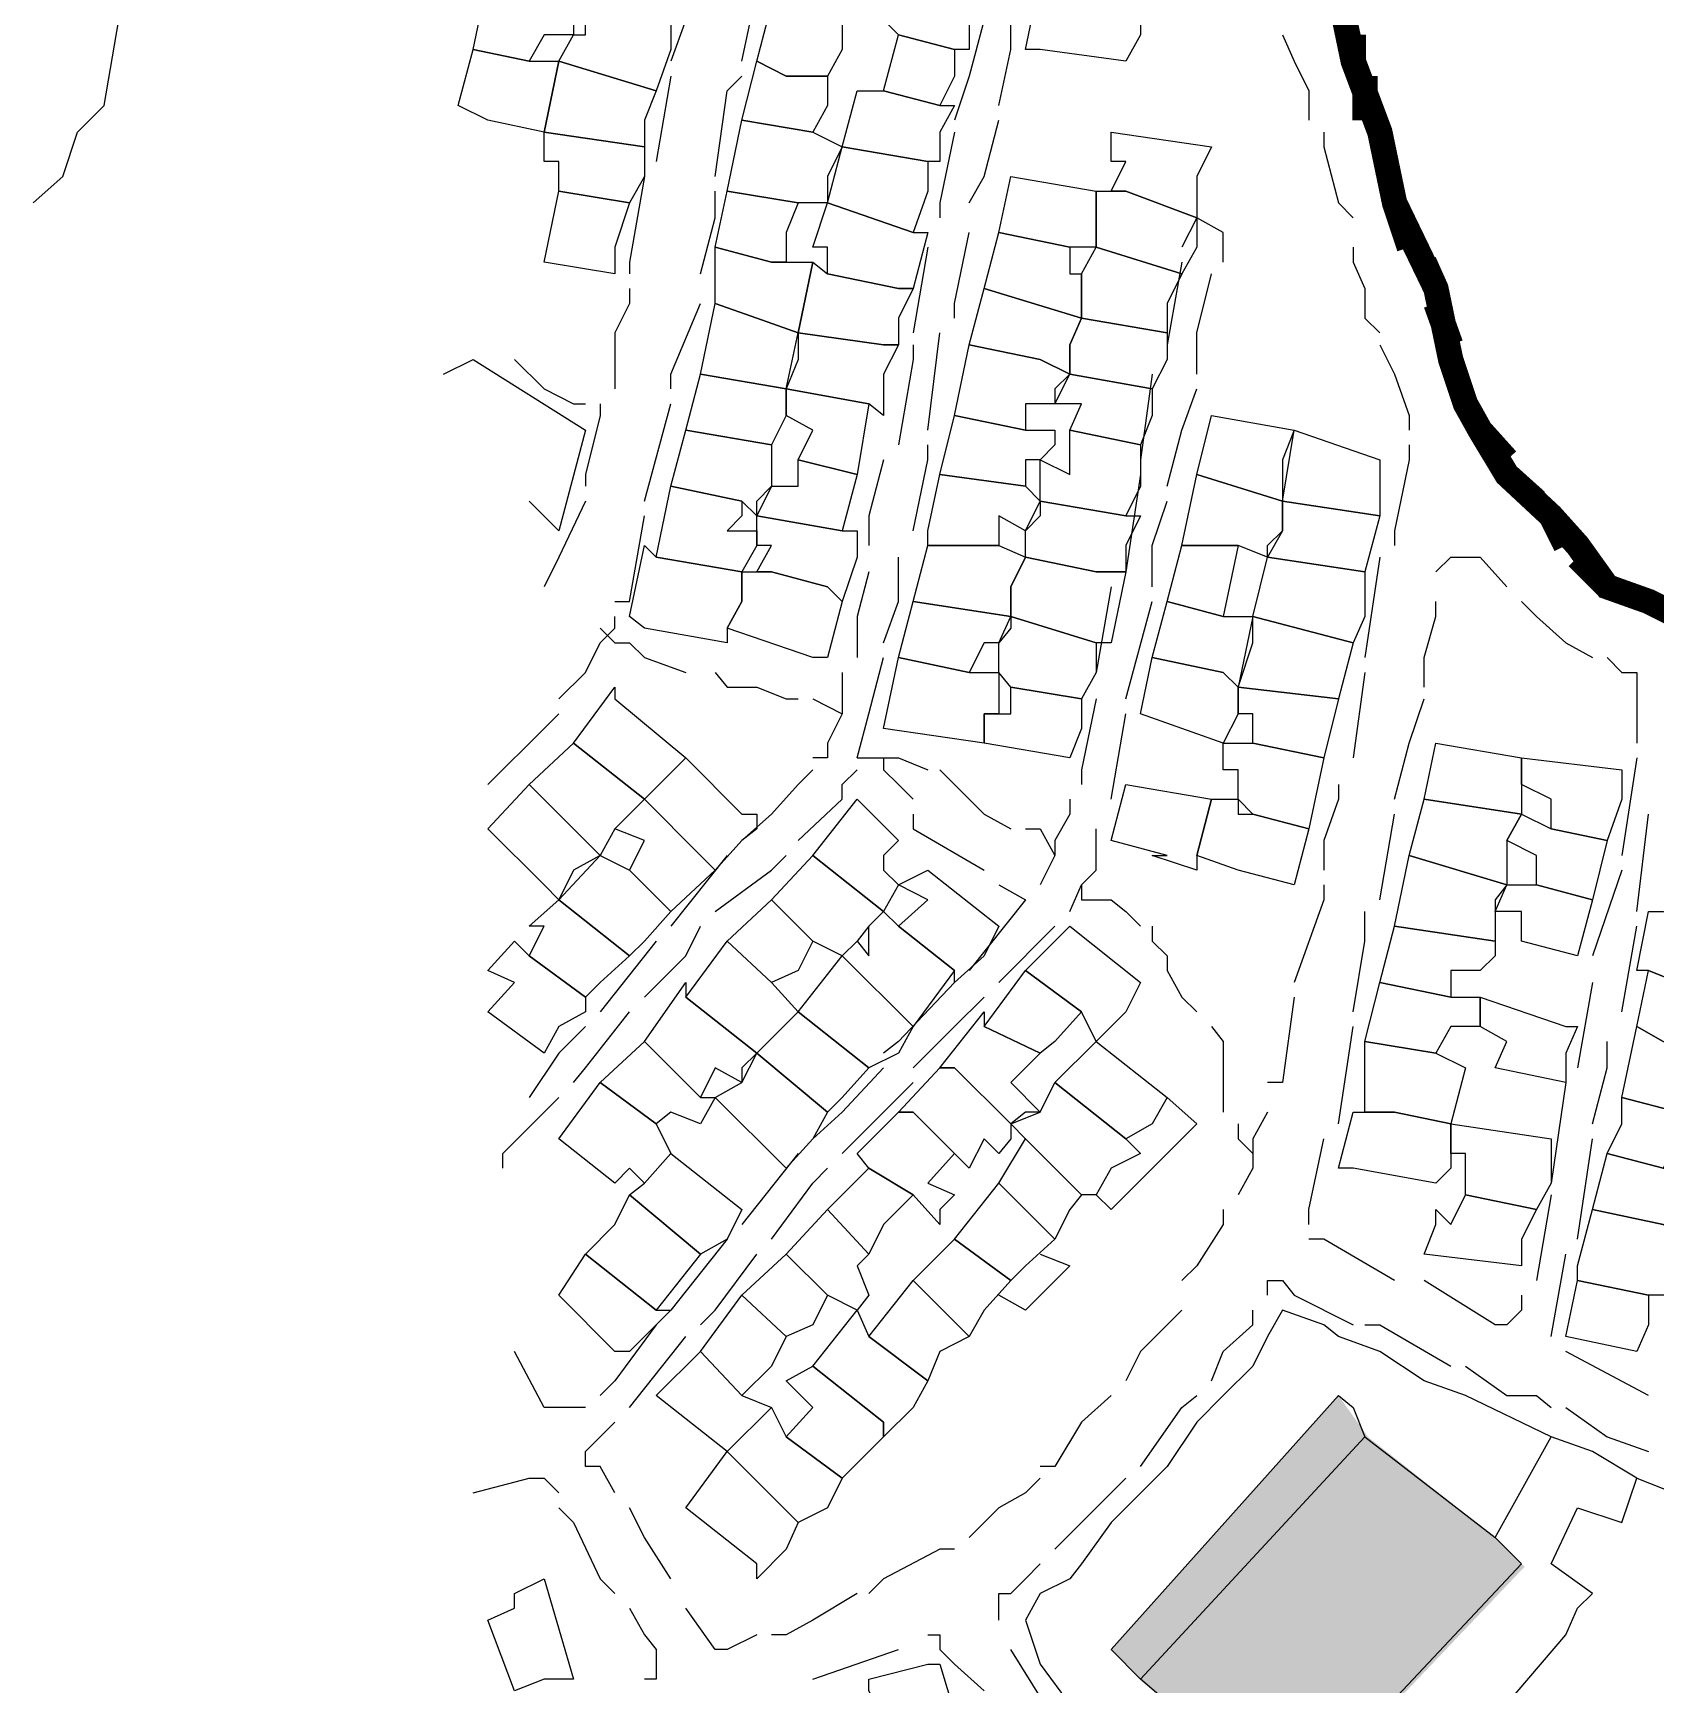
# Model space of a CAD drawing. Header units: millimetres. Extents: x -3588 to 75209, y -3737 to 38254.
# Drawn here: x 3408.6 to 3563.7, y 20276.7 to 20434.7 of the extents above; entities that cross this region are included whole.
import ezdxf

# ---------------------------------------------------------------- set-up
doc = ezdxf.new("R2010")
doc.units = ezdxf.units.MM
doc.layers.add('H', color=250, linetype='Continuous')
doc.layers.add('P', color=253, linetype='Continuous')

msp = doc.modelspace()

# ---------------------------------------------------------------- hatches: boundary and pattern name
at = {"layer": 'H', "linetype": 'Continuous'}
for points in [[(3533.401, 20304.37), (3536.217, 20300.417), (3514.484, 20277.26), (3511.668, 20280.093), (3533.401, 20304.37), (3533.401, 20304.37)], [(3548.364, 20290.815), (3551.181, 20287.998), (3529.448, 20265.129), (3526.615, 20266.537), (3524.087, 20269.082), (3522.662, 20270.49), (3514.484, 20277.26), (3536.217, 20300.417), (3548.364, 20290.815), (3548.364, 20290.815)]]:
    msp.add_hatch(color=256, dxfattribs=at).paths.add_polyline_path(points)

# ---------------------------------------------------------------- linework, layer by layer
at = {"layer": 'P'}
for points in [[(3472.427, 20441.282), (3471.018, 20435.921), (3469.594, 20431.968)], [(3498.113, 20437.329), (3498.113, 20433.088), (3496.704, 20433.088), (3491.343, 20434.496), (3489.919, 20435.921), (3489.919, 20438.737), (3488.51, 20438.737), (3489.919, 20441.282), (3498.113, 20439.858), (3499.521, 20439.858), (3498.113, 20437.329)], [(3460.28, 20435.921), (3460.28, 20434.496), (3457.463, 20434.496), (3456.055, 20431.968), (3450.694, 20433.088), (3452.102, 20439.858), (3460.28, 20437.329), (3460.28, 20435.921)], [(3476.38, 20431.968), (3477.788, 20438.737), (3477.788, 20439.858)], [(3514.484, 20434.496), (3513.076, 20431.968), (3504.882, 20433.088), (3503.474, 20433.088), (3504.882, 20439.858), (3506.291, 20439.858), (3514.484, 20437.329), (3514.484, 20434.496)], [(3533.401, 20438.737), (3534.809, 20431.968), (3537.354, 20425.182), (3538.762, 20418.413), (3542.715, 20410.219), (3544.123, 20403.449), (3545.532, 20399.208), (3546.94, 20396.68), (3549.485, 20392.439), (3553.726, 20388.486), (3556.254, 20385.669), (3559.087, 20381.716), (3563.04, 20380.308), (3565.856, 20378.884)], [(3469.594, 20433.088), (3468.186, 20429.135), (3458.872, 20431.968), (3460.28, 20434.496), (3461.416, 20434.496), (3461.416, 20437.329), (3469.594, 20435.921), (3469.594, 20433.088)], [(3485.966, 20433.088), (3484.557, 20430.544), (3480.605, 20430.544), (3477.788, 20431.968), (3479.196, 20437.329), (3481.741, 20437.329), (3485.966, 20435.921), (3485.966, 20433.088)], [(3500.929, 20427.727), (3502.066, 20433.088), (3502.066, 20437.329)], [(3408.62, 20418.413), (3411.453, 20420.957), (3412.861, 20425.182), (3415.405, 20427.727), (3416.814, 20435.921)], [(3499.521, 20435.921), (3498.113, 20430.544), (3496.704, 20426.319)], [(3496.704, 20430.544), (3495.28, 20427.727), (3489.919, 20429.135), (3491.343, 20434.496), (3496.704, 20433.088), (3496.704, 20430.544)], [(3528.04, 20434.496), (3529.16, 20431.968), (3530.568, 20429.135), (3530.568, 20426.319)], [(3457.463, 20431.968), (3458.872, 20431.968), (3457.463, 20425.182), (3452.102, 20426.319), (3449.269, 20427.727), (3450.694, 20433.088), (3456.055, 20431.968), (3457.463, 20431.968)], [(3467.065, 20426.319), (3467.065, 20423.774), (3457.463, 20425.182), (3458.872, 20431.968), (3468.186, 20429.135), (3467.065, 20426.319)], [(3484.557, 20427.727), (3483.149, 20425.182), (3476.38, 20426.319), (3477.788, 20431.968), (3480.605, 20430.544), (3484.557, 20430.544), (3484.557, 20427.727)], [(3469.594, 20430.544), (3468.186, 20422.366)], [(3473.835, 20420.957), (3474.955, 20429.135), (3476.38, 20430.544)], [(3495.28, 20425.182), (3495.28, 20422.366), (3494.16, 20422.366), (3485.966, 20423.774), (3487.39, 20429.135), (3489.919, 20429.135), (3495.28, 20427.727), (3496.704, 20427.727), (3495.28, 20425.182)], [(3484.557, 20420.957), (3484.557, 20418.413), (3481.741, 20418.413), (3474.955, 20419.533), (3476.38, 20426.319), (3483.149, 20425.182), (3485.966, 20423.774), (3484.557, 20420.957)], [(3498.113, 20418.413), (3499.521, 20420.957), (3500.929, 20426.319)], [(3467.065, 20420.957), (3465.641, 20418.413), (3458.872, 20419.533), (3458.872, 20422.366), (3457.463, 20422.366), (3457.463, 20425.182), (3467.065, 20423.774), (3467.065, 20420.957)], [(3496.704, 20425.182), (3495.28, 20418.413), (3495.28, 20417.004)], [(3519.846, 20420.957), (3519.846, 20417.004), (3513.076, 20419.533), (3511.668, 20419.533), (3513.076, 20422.366), (3511.668, 20422.366), (3511.668, 20425.182), (3521.254, 20423.774), (3519.846, 20420.957)], [(3531.993, 20425.182), (3531.993, 20423.774), (3533.401, 20418.413), (3534.809, 20417.004)], [(3494.16, 20419.533), (3492.751, 20415.596), (3484.557, 20418.413), (3485.966, 20423.774), (3494.16, 20422.366), (3494.16, 20419.533)], [(3467.065, 20420.957), (3465.641, 20412.763), (3465.641, 20411.643)], [(3510.243, 20417.004), (3510.243, 20414.172), (3507.715, 20414.172), (3500.929, 20415.596), (3502.066, 20420.957), (3510.243, 20419.533), (3510.243, 20417.004)], [(3464.233, 20414.172), (3464.233, 20411.643), (3457.463, 20412.763), (3458.872, 20419.533), (3465.641, 20418.413), (3464.233, 20414.172)], [(3472.427, 20411.643), (3473.835, 20417.004), (3473.835, 20419.533)], [(3480.605, 20415.596), (3480.605, 20412.763), (3479.196, 20412.763), (3473.835, 20414.172), (3474.955, 20419.533), (3481.741, 20418.413), (3480.605, 20415.596)], [(3492.751, 20410.219), (3491.343, 20410.219), (3484.557, 20411.643), (3484.557, 20414.172), (3483.149, 20414.172), (3484.557, 20418.413), (3492.751, 20415.596), (3494.16, 20415.596), (3492.751, 20410.219)], [(3519.846, 20414.172), (3518.437, 20411.643), (3510.243, 20414.172), (3510.243, 20419.533), (3511.668, 20419.533), (3513.076, 20419.533), (3519.846, 20417.004), (3519.846, 20414.172)], [(3522.39, 20412.763), (3522.39, 20415.596), (3519.846, 20417.004), (3518.437, 20414.172)], [(3496.704, 20407.402), (3496.704, 20408.81), (3498.113, 20415.596)], [(3507.715, 20412.763), (3507.715, 20411.643), (3508.835, 20411.643), (3508.835, 20407.402), (3499.521, 20410.219), (3500.929, 20415.596), (3507.715, 20414.172), (3507.715, 20412.763)], [(3480.605, 20412.763), (3483.149, 20412.763), (3481.741, 20405.994), (3477.788, 20407.402), (3473.835, 20408.81), (3473.835, 20414.172), (3479.196, 20412.763), (3480.605, 20412.763)], [(3494.16, 20414.172), (3492.751, 20405.994)], [(3517.029, 20408.81), (3517.029, 20405.994), (3508.835, 20407.402), (3508.835, 20411.643), (3510.243, 20414.172), (3518.437, 20411.643), (3517.029, 20408.81)], [(3534.809, 20414.172), (3534.809, 20412.763), (3535.929, 20410.219), (3535.929, 20408.81), (3535.929, 20407.402), (3537.354, 20405.994)], [(3491.343, 20407.402), (3491.343, 20404.858), (3489.919, 20404.858), (3481.741, 20405.994), (3483.149, 20412.763), (3484.557, 20411.643), (3491.343, 20410.219), (3492.751, 20410.219), (3491.343, 20407.402)], [(3518.437, 20412.763), (3517.029, 20404.858)], [(3519.846, 20402.041), (3519.846, 20405.994), (3521.254, 20411.643)], [(3465.641, 20410.219), (3465.641, 20408.81), (3464.233, 20405.994), (3464.233, 20400.633)], [(3469.594, 20400.633), (3469.594, 20402.041), (3472.427, 20408.81)], [(3481.741, 20403.449), (3480.605, 20400.633), (3472.427, 20402.041), (3473.835, 20408.81), (3477.788, 20407.402), (3481.741, 20405.994), (3481.741, 20403.449)], [(3498.113, 20404.858), (3499.521, 20410.219), (3508.835, 20407.402), (3507.715, 20404.858), (3507.715, 20402.041), (3504.882, 20403.449), (3498.113, 20404.858)], [(3517.029, 20403.449), (3515.605, 20400.633), (3507.715, 20402.041), (3507.715, 20404.858), (3508.835, 20407.402), (3517.029, 20405.994), (3517.029, 20403.449)], [(3489.919, 20402.041), (3489.919, 20398.088), (3488.51, 20399.208), (3480.605, 20400.633), (3481.741, 20405.994), (3489.919, 20404.858), (3491.343, 20404.858), (3489.919, 20402.041)], [(3494.16, 20396.68), (3495.28, 20405.994)], [(3492.751, 20404.858), (3492.751, 20403.449), (3491.343, 20395.271)], [(3506.291, 20400.633), (3506.291, 20399.208), (3503.474, 20399.208), (3503.474, 20396.68), (3496.704, 20398.088), (3498.113, 20404.858), (3504.882, 20403.449), (3507.715, 20402.041), (3506.291, 20400.633)], [(3537.354, 20404.858), (3538.762, 20402.041), (3540.17, 20398.088), (3540.17, 20396.68)], [(3447.861, 20402.041), (3450.694, 20403.449), (3461.416, 20396.68), (3458.872, 20387.077), (3456.055, 20389.894)], [(3454.631, 20403.449), (3457.463, 20400.633), (3460.28, 20399.208), (3461.416, 20399.208)], [(3480.605, 20399.208), (3480.605, 20398.088), (3479.196, 20395.271), (3471.018, 20396.68), (3472.427, 20402.041), (3480.605, 20400.633), (3480.605, 20399.208)], [(3515.605, 20398.088), (3514.484, 20395.271), (3507.715, 20396.68), (3508.835, 20399.208), (3506.291, 20399.208), (3507.715, 20402.041), (3515.605, 20400.633), (3515.605, 20398.088)], [(3515.605, 20402.041), (3514.484, 20393.847)], [(3480.605, 20399.208), (3480.605, 20400.633), (3488.51, 20399.208), (3487.39, 20392.439), (3481.741, 20393.847), (3483.149, 20396.68), (3480.605, 20398.088), (3480.605, 20399.208)], [(3517.029, 20391.318), (3518.437, 20396.68), (3519.846, 20400.633)], [(3462.824, 20399.208), (3462.824, 20398.088), (3461.416, 20392.439), (3461.416, 20391.318)], [(3467.065, 20389.894), (3469.594, 20399.208)], [(3506.291, 20395.271), (3504.882, 20393.847), (3503.474, 20393.847), (3503.474, 20391.318), (3495.28, 20392.439), (3496.704, 20398.088), (3503.474, 20396.68), (3506.291, 20396.68), (3506.291, 20395.271)], [(3528.04, 20393.847), (3528.04, 20389.894), (3519.846, 20392.439), (3521.254, 20398.088), (3529.16, 20396.68), (3528.04, 20393.847)], [(3479.196, 20393.847), (3479.196, 20391.318), (3477.788, 20388.486), (3476.38, 20389.894), (3469.594, 20391.318), (3471.018, 20396.68), (3479.196, 20395.271), (3479.196, 20393.847)], [(3514.484, 20391.318), (3513.076, 20388.486), (3504.882, 20389.894), (3504.882, 20393.847), (3507.715, 20392.439), (3507.715, 20396.68), (3514.484, 20395.271), (3514.484, 20391.318)], [(3537.354, 20393.847), (3537.354, 20392.439), (3537.354, 20388.486), (3528.04, 20389.894), (3529.16, 20396.68), (3537.354, 20393.847)], [(3492.751, 20387.077), (3494.16, 20393.847), (3494.16, 20395.271)], [(3540.17, 20395.271), (3540.17, 20393.847), (3538.762, 20387.077), (3538.762, 20385.669)], [(3477.788, 20389.894), (3479.196, 20391.318), (3481.741, 20391.318), (3481.741, 20393.847), (3487.39, 20392.439), (3485.966, 20387.077), (3477.788, 20388.486), (3477.788, 20389.894)], [(3489.919, 20393.847), (3488.51, 20388.486), (3488.51, 20385.669)], [(3476.38, 20388.486), (3474.955, 20387.077), (3477.788, 20387.077), (3477.788, 20385.669), (3476.38, 20383.125), (3468.186, 20384.533), (3469.594, 20391.318), (3476.38, 20389.894), (3476.38, 20388.486)], [(3504.882, 20388.486), (3503.474, 20387.077), (3500.929, 20388.486), (3500.929, 20385.669), (3494.16, 20385.669), (3494.16, 20387.077), (3495.28, 20392.439), (3503.474, 20391.318), (3504.882, 20389.894), (3504.882, 20388.486)], [(3514.484, 20392.439), (3513.076, 20383.125)], [(3528.04, 20388.486), (3528.04, 20387.077), (3526.615, 20384.533), (3523.799, 20385.669), (3518.437, 20385.669), (3519.846, 20392.439), (3528.04, 20389.894), (3528.04, 20388.486)], [(3461.416, 20389.894), (3458.872, 20384.533), (3457.463, 20381.716)], [(3513.076, 20385.669), (3513.076, 20383.125), (3511.668, 20383.125), (3510.243, 20383.125), (3503.474, 20384.533), (3503.474, 20387.077), (3504.882, 20389.894), (3513.076, 20388.486), (3514.484, 20388.486), (3513.076, 20385.669)], [(3515.605, 20381.716), (3515.605, 20385.669), (3517.029, 20389.894)], [(3526.615, 20385.669), (3528.04, 20387.077), (3528.04, 20389.894), (3537.354, 20388.486), (3535.929, 20383.125), (3526.615, 20384.533), (3526.615, 20385.669)], [(3464.233, 20380.308), (3465.641, 20380.308), (3467.065, 20388.486)], [(3487.39, 20384.533), (3485.966, 20380.308), (3484.557, 20381.716), (3479.196, 20383.125), (3477.788, 20383.125), (3479.196, 20385.669), (3477.788, 20385.669), (3477.788, 20387.077), (3477.788, 20388.486), (3485.966, 20387.077), (3487.39, 20387.077), (3487.39, 20384.533)], [(3474.955, 20377.763), (3474.955, 20376.355), (3467.065, 20377.763), (3465.641, 20378.884), (3467.065, 20385.669), (3468.186, 20384.533), (3476.38, 20383.125), (3476.38, 20380.308), (3474.955, 20377.763)], [(3500.929, 20385.669), (3503.474, 20384.533), (3502.066, 20381.716), (3502.066, 20378.884), (3492.751, 20380.308), (3494.16, 20385.669), (3500.929, 20385.669)], [(3521.254, 20385.669), (3523.799, 20385.669), (3522.39, 20378.884), (3517.029, 20380.308), (3518.437, 20385.669), (3521.254, 20385.669)], [(3489.919, 20376.355), (3491.343, 20380.308), (3491.343, 20384.533)], [(3502.066, 20380.308), (3502.066, 20381.716), (3503.474, 20384.533), (3510.243, 20383.125), (3511.668, 20383.125), (3513.076, 20383.125), (3511.668, 20376.355), (3510.243, 20376.355), (3502.066, 20378.884), (3502.066, 20380.308)], [(3535.929, 20378.884), (3534.809, 20376.355), (3525.207, 20378.884), (3526.615, 20384.533), (3535.929, 20383.125), (3535.929, 20378.884)], [(3537.354, 20384.533), (3535.929, 20374.947)], [(3542.715, 20383.125), (3544.123, 20384.533), (3545.532, 20384.533), (3546.94, 20384.533), (3549.485, 20381.716)], [(3484.557, 20374.947), (3483.149, 20374.947), (3474.955, 20377.763), (3476.38, 20380.308), (3476.38, 20383.125), (3477.788, 20383.125), (3479.196, 20383.125), (3484.557, 20381.716), (3485.966, 20380.308), (3484.557, 20374.947)], [(3488.51, 20383.125), (3487.39, 20378.884), (3487.39, 20374.947)], [(3502.066, 20377.763), (3500.929, 20376.355), (3499.521, 20376.355), (3498.113, 20373.522), (3491.343, 20374.947), (3492.751, 20380.308), (3502.066, 20378.884), (3502.066, 20377.763)], [(3511.668, 20381.716), (3510.243, 20373.522)], [(3513.076, 20370.994), (3515.605, 20380.308)], [(3522.39, 20378.884), (3525.207, 20378.884), (3523.799, 20372.114), (3522.39, 20373.522), (3515.605, 20374.947), (3517.029, 20380.308), (3522.39, 20378.884)], [(3541.579, 20372.114), (3541.579, 20374.947), (3542.715, 20378.884), (3542.715, 20380.308)], [(3550.893, 20380.308), (3552.317, 20378.884), (3555.134, 20376.355), (3557.678, 20374.947)], [(3458.872, 20370.994), (3461.416, 20373.522), (3462.824, 20376.355), (3464.233, 20377.763), (3464.233, 20378.884)], [(3510.243, 20373.522), (3508.835, 20370.994), (3502.066, 20372.114), (3500.929, 20373.522), (3500.929, 20376.355), (3502.066, 20378.884), (3510.243, 20376.355), (3510.243, 20373.522)], [(3525.207, 20376.355), (3525.207, 20378.884), (3534.809, 20376.355), (3533.401, 20370.994), (3523.799, 20372.114), (3525.207, 20376.355)], [(3462.824, 20377.763), (3464.233, 20376.355), (3465.641, 20376.355), (3467.065, 20374.947), (3471.018, 20373.522)], [(3487.39, 20365.344), (3488.51, 20369.569), (3489.919, 20374.947)], [(3498.113, 20373.522), (3500.929, 20373.522), (3500.929, 20369.569), (3499.521, 20369.569), (3499.521, 20366.753), (3489.919, 20368.161), (3491.343, 20374.947), (3498.113, 20373.522)], [(3523.799, 20370.994), (3523.799, 20369.569), (3522.39, 20366.753), (3514.484, 20369.569), (3515.605, 20374.947), (3522.39, 20373.522), (3523.799, 20372.114), (3523.799, 20370.994)], [(3559.087, 20374.947), (3560.495, 20373.522), (3561.903, 20373.522), (3561.903, 20370.994), (3561.903, 20368.161), (3561.903, 20366.753)], [(3473.835, 20373.522), (3474.955, 20372.114), (3477.788, 20372.114), (3480.605, 20370.994), (3481.741, 20370.994)], [(3485.966, 20373.522), (3485.966, 20372.114), (3485.966, 20369.569), (3484.557, 20366.753), (3484.557, 20365.344), (3483.149, 20365.344)], [(3535.929, 20373.522), (3534.809, 20365.344)], [(3460.28, 20366.753), (3464.233, 20372.114), (3464.233, 20370.994), (3471.018, 20365.344), (3467.065, 20361.391), (3460.28, 20366.753)], [(3483.149, 20370.994), (3485.966, 20369.569)], [(3508.835, 20368.161), (3507.715, 20365.344), (3499.521, 20366.753), (3499.521, 20369.569), (3500.929, 20369.569), (3502.066, 20369.569), (3502.066, 20372.114), (3508.835, 20370.994), (3508.835, 20368.161)], [(3510.243, 20370.994), (3508.835, 20364.208), (3508.835, 20362.8)], [(3533.401, 20370.994), (3531.993, 20365.344), (3525.207, 20366.753), (3525.207, 20369.569), (3523.799, 20369.569), (3523.799, 20372.114), (3533.401, 20370.994)], [(3538.762, 20361.391), (3540.17, 20366.753), (3541.579, 20370.994)], [(3452.102, 20362.8), (3457.463, 20368.161), (3458.872, 20369.569)], [(3511.668, 20361.391), (3513.076, 20369.569)], [(3465.641, 20359.983), (3464.233, 20358.559), (3462.824, 20356.03), (3456.055, 20362.8), (3460.28, 20366.753), (3467.065, 20361.391), (3465.641, 20359.983)], [(3525.207, 20366.753), (3531.993, 20365.344), (3530.568, 20358.559), (3525.207, 20359.983), (3523.799, 20361.391), (3523.799, 20364.208), (3522.39, 20364.208), (3522.39, 20366.753), (3525.207, 20366.753)], [(3550.893, 20364.208), (3550.893, 20362.8), (3550.893, 20359.983), (3541.579, 20361.391), (3542.715, 20366.753), (3550.893, 20365.344), (3550.893, 20364.208)], [(3476.38, 20357.439), (3473.835, 20354.622), (3472.427, 20356.03), (3467.065, 20361.391), (3471.018, 20365.344), (3476.38, 20359.983), (3477.788, 20359.983), (3477.788, 20358.559), (3476.38, 20357.439)], [(3487.39, 20365.344), (3489.919, 20365.344)], [(3489.919, 20365.344), (3491.343, 20365.344), (3494.16, 20364.208)], [(3489.919, 20365.344), (3489.919, 20364.208), (3491.343, 20362.8), (3492.751, 20361.391)], [(3560.495, 20361.391), (3559.087, 20357.439), (3553.726, 20358.559), (3553.726, 20361.391), (3550.893, 20362.8), (3550.893, 20365.344), (3560.495, 20364.208), (3560.495, 20361.391)], [(3561.903, 20365.344), (3560.495, 20356.03)], [(3483.149, 20364.208), (3481.741, 20362.8), (3479.196, 20359.983), (3476.38, 20357.439)], [(3481.741, 20357.439), (3485.966, 20361.391), (3485.966, 20362.8), (3487.39, 20364.208)], [(3495.28, 20364.208), (3496.704, 20362.8), (3498.113, 20361.391), (3499.521, 20359.983), (3502.066, 20358.559)], [(3460.28, 20354.622), (3458.872, 20351.789), (3457.463, 20353.198), (3452.102, 20358.559), (3456.055, 20362.8), (3462.824, 20356.03), (3460.28, 20354.622)], [(3469.594, 20350.669), (3465.641, 20354.622), (3467.065, 20357.439), (3464.233, 20358.559), (3467.065, 20361.391), (3472.427, 20356.03), (3473.835, 20354.622), (3469.594, 20350.669)], [(3489.919, 20356.03), (3489.919, 20354.622), (3491.343, 20353.198), (3489.919, 20350.669), (3483.149, 20356.03), (3487.39, 20361.391), (3491.343, 20357.439), (3489.919, 20356.03)], [(3507.715, 20361.391), (3507.715, 20359.983), (3506.291, 20357.439), (3506.291, 20356.03), (3504.882, 20353.198)], [(3519.846, 20356.03), (3519.846, 20354.622), (3515.605, 20356.03), (3517.029, 20356.03), (3511.668, 20357.439), (3513.076, 20362.8), (3521.254, 20361.391), (3519.846, 20356.03)], [(3523.799, 20359.983), (3525.207, 20359.983), (3530.568, 20358.559), (3529.16, 20353.198), (3523.799, 20354.622), (3519.846, 20356.03), (3521.254, 20361.391), (3523.799, 20361.391), (3523.799, 20359.983)], [(3533.401, 20362.8), (3533.401, 20361.391), (3531.993, 20357.439), (3531.993, 20354.622)], [(3549.485, 20357.439), (3549.485, 20353.198), (3540.17, 20356.03), (3541.579, 20361.391), (3550.893, 20359.983), (3549.485, 20357.439)], [(3492.751, 20359.983), (3492.751, 20358.559), (3499.521, 20354.622)], [(3537.354, 20351.789), (3538.762, 20359.983)], [(3553.726, 20358.559), (3559.087, 20357.439), (3557.678, 20351.789), (3552.317, 20353.198), (3552.317, 20356.03), (3549.485, 20357.439), (3550.893, 20359.983), (3553.726, 20358.559)], [(3561.903, 20350.669), (3563.04, 20359.983)], [(3503.474, 20358.559), (3504.882, 20358.559), (3506.291, 20356.03)], [(3507.715, 20350.669), (3508.835, 20353.198), (3510.243, 20354.622), (3510.243, 20357.439), (3510.243, 20358.559)], [(3467.065, 20347.836), (3465.641, 20346.428), (3458.872, 20351.789), (3462.824, 20356.03), (3465.641, 20354.622), (3469.594, 20350.669), (3467.065, 20347.836)], [(3474.955, 20356.03), (3469.594, 20349.245)], [(3473.835, 20350.669), (3479.196, 20354.622), (3480.605, 20356.03)], [(3488.51, 20349.245), (3487.39, 20347.836), (3485.966, 20346.428), (3483.149, 20347.836), (3479.196, 20351.789), (3483.149, 20356.03), (3489.919, 20350.669), (3488.51, 20349.245)], [(3548.364, 20351.789), (3548.364, 20350.669), (3548.364, 20347.836), (3538.762, 20349.245), (3540.17, 20356.03), (3549.485, 20353.198), (3548.364, 20351.789)], [(3499.521, 20346.428), (3496.704, 20343.883), (3496.704, 20345.02), (3491.343, 20349.245), (3494.16, 20351.789), (3491.343, 20353.198), (3494.16, 20354.622), (3500.929, 20349.245), (3499.521, 20346.428)], [(3560.495, 20354.622), (3557.678, 20346.428)], [(3500.929, 20353.198), (3503.474, 20351.789)], [(3508.835, 20353.198), (3508.835, 20351.789), (3511.668, 20351.789), (3513.076, 20350.669), (3514.484, 20349.245)], [(3531.993, 20353.198), (3531.993, 20351.789), (3529.16, 20343.883)], [(3552.317, 20353.198), (3557.678, 20351.789), (3556.254, 20346.428), (3550.893, 20347.836), (3550.893, 20350.669), (3548.364, 20350.669), (3549.485, 20353.198), (3552.317, 20353.198)], [(3462.824, 20343.883), (3461.416, 20342.475), (3456.055, 20346.428), (3457.463, 20349.245), (3456.055, 20349.245), (3458.872, 20351.789), (3465.641, 20346.428), (3462.824, 20343.883)], [(3481.741, 20345.02), (3479.196, 20343.883), (3474.955, 20347.836), (3479.196, 20351.789), (3483.149, 20347.836), (3481.741, 20345.02)], [(3491.343, 20349.245), (3496.704, 20345.02), (3492.751, 20339.658), (3485.966, 20346.428), (3487.39, 20347.836), (3488.51, 20346.428), (3488.51, 20347.836), (3488.51, 20349.245), (3489.919, 20350.669), (3491.343, 20349.245)], [(3503.474, 20351.789), (3498.113, 20345.02)], [(3534.809, 20341.067), (3535.929, 20347.836), (3535.929, 20350.669)], [(3572.642, 20346.428), (3571.218, 20343.883), (3565.856, 20343.883), (3563.04, 20345.02), (3561.903, 20345.02), (3563.04, 20350.669), (3564.448, 20350.669), (3569.809, 20349.245), (3572.642, 20349.245), (3572.642, 20346.428)], [(3467.065, 20342.475), (3471.018, 20346.428), (3472.427, 20349.245)], [(3500.929, 20343.883), (3506.291, 20349.245)], [(3513.076, 20341.067), (3510.243, 20338.234), (3508.835, 20341.067), (3503.474, 20345.02), (3507.715, 20349.245), (3514.484, 20343.883), (3513.076, 20341.067)], [(3515.605, 20349.245), (3515.605, 20347.836), (3517.029, 20346.428), (3517.029, 20345.02), (3518.437, 20342.475), (3519.846, 20341.067)], [(3548.364, 20346.428), (3546.94, 20345.02), (3544.123, 20345.02), (3544.123, 20342.475), (3537.354, 20343.883), (3538.762, 20349.245), (3548.364, 20347.836), (3548.364, 20346.428)], [(3560.495, 20341.067), (3561.903, 20349.245)], [(3458.872, 20339.658), (3457.463, 20337.114), (3452.102, 20341.067), (3454.631, 20343.883), (3452.102, 20345.02), (3454.631, 20347.836), (3456.055, 20346.428), (3461.416, 20342.475), (3461.416, 20341.067), (3458.872, 20339.658)], [(3468.186, 20347.836), (3462.824, 20341.067)], [(3479.196, 20343.883), (3481.741, 20341.067), (3477.788, 20337.114), (3471.018, 20342.475), (3474.955, 20347.836), (3479.196, 20343.883)], [(3491.343, 20337.114), (3488.51, 20335.706), (3481.741, 20341.067), (3485.966, 20346.428), (3492.751, 20339.658), (3491.343, 20337.114)], [(3506.291, 20338.234), (3504.882, 20337.114), (3499.521, 20339.658), (3503.474, 20345.02), (3508.835, 20341.067), (3506.291, 20338.234)], [(3571.218, 20339.658), (3571.218, 20337.114), (3564.448, 20338.234), (3561.903, 20339.658), (3563.04, 20345.02), (3565.856, 20343.883), (3571.218, 20343.883), (3571.218, 20339.658)], [(3476.38, 20335.706), (3476.38, 20334.297), (3473.835, 20335.706), (3472.427, 20332.873), (3467.065, 20338.234), (3471.018, 20343.883), (3471.018, 20342.475), (3477.788, 20337.114), (3476.38, 20335.706)], [(3496.704, 20343.883), (3491.343, 20338.234), (3489.919, 20337.114)], [(3492.751, 20335.706), (3496.704, 20339.658), (3499.521, 20342.475)], [(3529.16, 20342.475), (3528.04, 20334.297), (3526.615, 20334.297)], [(3544.123, 20342.475), (3546.94, 20342.475), (3546.94, 20339.658), (3544.123, 20339.658), (3542.715, 20337.114), (3535.929, 20338.234), (3537.354, 20343.883), (3544.123, 20342.475)], [(3555.134, 20337.114), (3555.134, 20334.297), (3548.364, 20335.706), (3549.485, 20338.234), (3546.94, 20339.658), (3546.94, 20342.475), (3555.134, 20339.658), (3556.254, 20339.658), (3555.134, 20337.114)], [(3557.678, 20343.883), (3556.254, 20335.706)], [(3460.28, 20334.297), (3461.416, 20335.706), (3465.641, 20341.067)], [(3485.966, 20332.873), (3484.557, 20331.465), (3477.788, 20337.114), (3481.741, 20341.067), (3488.51, 20335.706), (3485.966, 20332.873)], [(3503.474, 20331.465), (3502.066, 20330.344), (3496.704, 20335.706), (3495.28, 20335.706), (3499.521, 20341.067), (3499.521, 20339.658), (3504.882, 20337.114), (3502.066, 20334.297), (3504.882, 20331.465), (3503.474, 20331.465)], [(3461.416, 20339.658), (3458.872, 20337.114), (3456.055, 20332.873)], [(3521.254, 20339.658), (3522.39, 20338.234), (3522.39, 20335.706), (3522.39, 20332.873), (3522.39, 20331.465)], [(3533.401, 20330.344), (3534.809, 20339.658)], [(3564.448, 20338.234), (3571.218, 20337.114), (3569.809, 20331.465), (3565.856, 20331.465), (3560.495, 20332.873), (3561.903, 20339.658), (3564.448, 20338.234)], [(3472.427, 20332.873), (3473.835, 20332.873), (3472.427, 20330.344), (3469.594, 20331.465), (3468.186, 20330.344), (3462.824, 20334.297), (3467.065, 20338.234), (3472.427, 20332.873)], [(3515.605, 20330.344), (3513.076, 20328.92), (3506.291, 20334.297), (3510.243, 20338.234), (3517.029, 20332.873), (3515.605, 20330.344)], [(3542.715, 20337.114), (3545.532, 20335.706), (3544.123, 20330.344), (3538.762, 20331.465), (3535.929, 20331.465), (3535.929, 20338.234), (3542.715, 20337.114)], [(3557.678, 20330.344), (3559.087, 20335.706), (3559.087, 20338.234)], [(3483.149, 20328.92), (3480.605, 20326.103), (3473.835, 20332.873), (3476.38, 20334.297), (3477.788, 20337.114), (3484.557, 20331.465), (3483.149, 20328.92)], [(3489.919, 20335.706), (3485.966, 20331.465), (3483.149, 20328.92)], [(3502.066, 20328.92), (3500.929, 20327.512), (3499.521, 20328.92), (3498.113, 20326.103), (3496.704, 20327.512), (3492.751, 20331.465), (3491.343, 20331.465), (3495.28, 20335.706), (3496.704, 20335.706), (3502.066, 20330.344), (3502.066, 20328.92)], [(3453.51, 20326.103), (3453.51, 20327.512), (3458.872, 20332.873)], [(3468.186, 20330.344), (3469.594, 20327.512), (3467.065, 20324.695), (3465.641, 20326.103), (3464.233, 20324.695), (3458.872, 20328.92), (3462.824, 20334.297), (3468.186, 20330.344)], [(3485.966, 20327.512), (3492.751, 20334.297)], [(3511.668, 20326.103), (3510.243, 20323.559), (3508.835, 20323.559), (3503.474, 20328.92), (3502.066, 20330.344), (3504.882, 20331.465), (3506.291, 20334.297), (3513.076, 20328.92), (3514.484, 20327.512), (3511.668, 20326.103)], [(3517.029, 20332.873), (3519.846, 20330.344), (3511.668, 20322.15), (3510.243, 20323.559)], [(3555.134, 20334.297), (3553.726, 20324.695)], [(3565.856, 20328.92), (3564.448, 20326.103), (3559.087, 20327.512), (3560.495, 20330.344), (3560.495, 20332.873), (3565.856, 20331.465), (3565.856, 20328.92)], [(3495.28, 20322.15), (3495.28, 20320.742), (3492.751, 20323.559), (3488.51, 20326.103), (3487.39, 20327.512), (3491.343, 20331.465), (3492.751, 20331.465), (3496.704, 20327.512), (3494.16, 20324.695), (3496.704, 20323.559), (3495.28, 20322.15)], [(3526.615, 20331.465), (3525.207, 20328.92), (3525.207, 20326.103), (3523.799, 20323.559)], [(3544.123, 20326.103), (3542.715, 20324.695), (3534.809, 20326.103), (3533.401, 20326.103), (3534.809, 20331.465), (3535.929, 20331.465), (3538.762, 20331.465), (3544.123, 20330.344), (3544.123, 20327.512), (3544.123, 20326.103)], [(3523.799, 20330.344), (3523.799, 20328.92), (3525.207, 20327.512)], [(3553.726, 20324.695), (3552.317, 20322.15), (3545.532, 20323.559), (3545.532, 20327.512), (3544.123, 20327.512), (3544.123, 20330.344), (3553.726, 20328.92), (3553.726, 20324.695)], [(3507.715, 20322.15), (3506.291, 20319.334), (3500.929, 20324.695), (3503.474, 20328.92), (3508.835, 20323.559), (3507.715, 20322.15)], [(3530.568, 20320.742), (3530.568, 20322.15), (3531.993, 20328.92)], [(3556.254, 20319.334), (3557.678, 20328.92)], [(3474.955, 20319.334), (3472.427, 20317.909), (3465.641, 20323.559), (3467.065, 20324.695), (3469.594, 20327.512), (3476.38, 20322.15), (3474.955, 20319.334)], [(3481.741, 20327.512), (3476.38, 20320.742)], [(3564.448, 20320.742), (3557.678, 20322.15), (3559.087, 20327.512), (3564.448, 20326.103), (3568.689, 20326.103), (3567.265, 20322.15), (3567.265, 20320.742), (3567.265, 20319.334), (3564.448, 20320.742)], [(3479.196, 20319.334), (3483.149, 20324.695), (3484.557, 20326.103)], [(3489.919, 20320.742), (3488.51, 20317.909), (3484.557, 20322.15), (3488.51, 20326.103), (3492.751, 20323.559), (3489.919, 20320.742)], [(3464.233, 20320.742), (3465.641, 20323.559), (3472.427, 20317.909), (3468.186, 20312.548), (3461.416, 20317.909), (3464.233, 20320.742)], [(3503.474, 20316.789), (3502.066, 20315.381), (3496.704, 20319.334), (3500.929, 20324.695), (3506.291, 20319.334), (3503.474, 20316.789)], [(3550.893, 20319.334), (3550.893, 20316.789), (3541.579, 20317.909), (3542.715, 20320.742), (3542.715, 20322.15), (3544.123, 20320.742), (3545.532, 20323.559), (3552.317, 20322.15), (3550.893, 20319.334)], [(3553.726, 20323.559), (3552.317, 20315.381)], [(3487.39, 20312.548), (3484.557, 20313.972), (3480.605, 20317.909), (3484.557, 20322.15), (3488.51, 20317.909), (3487.39, 20316.789), (3488.51, 20313.972), (3487.39, 20312.548)], [(3522.39, 20322.15), (3522.39, 20320.742), (3519.846, 20316.789), (3518.437, 20315.381)], [(3565.856, 20315.381), (3565.856, 20313.972), (3563.04, 20313.972), (3556.254, 20315.381), (3556.254, 20316.789), (3557.678, 20322.15), (3564.448, 20320.742), (3567.265, 20319.334), (3565.856, 20315.381)], [(3474.955, 20319.334), (3469.594, 20312.548)], [(3499.521, 20312.548), (3498.113, 20310.02), (3492.751, 20315.381), (3496.704, 20319.334), (3502.066, 20315.381), (3499.521, 20312.548)], [(3538.762, 20315.381), (3531.993, 20319.334), (3530.568, 20319.334)], [(3467.065, 20310.02), (3465.641, 20308.595), (3464.233, 20308.595), (3458.872, 20313.972), (3461.416, 20317.909), (3468.186, 20312.548), (3469.594, 20312.548), (3467.065, 20310.02)], [(3472.427, 20311.14), (3473.835, 20312.548), (3477.788, 20317.909)], [(3483.149, 20311.14), (3480.605, 20310.02), (3476.38, 20313.972), (3480.605, 20317.909), (3484.557, 20313.972), (3483.149, 20311.14)], [(3504.882, 20317.909), (3507.715, 20316.789), (3503.474, 20312.548), (3500.929, 20313.972)], [(3553.726, 20310.02), (3555.134, 20317.909)], [(3479.196, 20307.187), (3476.38, 20304.37), (3472.427, 20308.595), (3476.38, 20313.972), (3480.605, 20310.02), (3479.196, 20307.187)], [(3495.28, 20308.595), (3494.16, 20305.779), (3488.51, 20310.02), (3492.751, 20315.381), (3498.113, 20310.02), (3495.28, 20308.595)], [(3526.615, 20313.972), (3526.615, 20315.381), (3528.04, 20315.381), (3529.16, 20313.972), (3534.809, 20311.14)], [(3548.364, 20311.14), (3541.579, 20315.381)], [(3550.893, 20313.972), (3550.893, 20312.548), (3549.485, 20311.14), (3548.364, 20311.14)], [(3563.04, 20311.14), (3561.903, 20308.595), (3555.134, 20310.02), (3556.254, 20315.381), (3563.04, 20313.972), (3563.04, 20311.14)], [(3492.751, 20303.234), (3489.919, 20300.417), (3489.919, 20301.826), (3483.149, 20307.187), (3487.39, 20312.548), (3488.51, 20310.02), (3494.16, 20305.779), (3492.751, 20303.234)], [(3553.726, 20300.417), (3545.532, 20304.37), (3541.579, 20305.779), (3537.354, 20308.595), (3533.401, 20310.02), (3531.993, 20311.14), (3528.04, 20312.548), (3526.615, 20310.02), (3525.207, 20307.187), (3522.39, 20304.37), (3519.846, 20301.826), (3517.029, 20297.585), (3511.668, 20292.223), (3508.835, 20288.271), (3507.715, 20286.862), (3504.882, 20285.454), (3503.474, 20282.909), (3504.882, 20278.684), (3508.835, 20273.323), (3515.605, 20262.585), (3517.029, 20259.768)], [(3518.437, 20312.548), (3517.029, 20311.14), (3514.484, 20308.595), (3513.076, 20305.779)], [(3521.254, 20305.779), (3522.39, 20308.595), (3525.207, 20311.14), (3525.207, 20312.548)], [(3468.186, 20311.14), (3464.233, 20305.779), (3462.824, 20304.37)], [(3535.929, 20311.14), (3537.354, 20311.14), (3544.123, 20307.187)], [(3465.641, 20303.234), (3471.018, 20310.02)], [(3461.416, 20303.234), (3460.28, 20303.234), (3458.872, 20303.234), (3457.463, 20303.234), (3454.631, 20308.595)], [(3476.38, 20304.37), (3479.196, 20303.234), (3474.955, 20299.009), (3468.186, 20304.37), (3472.427, 20308.595), (3476.38, 20304.37)], [(3563.04, 20304.37), (3555.134, 20308.595)], [(3488.51, 20299.009), (3485.966, 20296.464), (3480.605, 20300.417), (3483.149, 20303.234), (3480.605, 20305.779), (3483.149, 20307.187), (3489.919, 20301.826), (3489.919, 20300.417), (3488.51, 20299.009)], [(3545.532, 20307.187), (3549.485, 20304.37), (3552.317, 20304.37), (3553.726, 20303.234)], [(3484.557, 20293.648), (3481.741, 20292.223), (3474.955, 20299.009), (3479.196, 20303.234), (3480.605, 20300.417), (3485.966, 20296.464), (3484.557, 20293.648)], [(3511.668, 20304.37), (3508.835, 20301.826), (3506.291, 20297.585), (3504.882, 20297.585)], [(3534.809, 20303.234), (3535.929, 20300.417), (3514.484, 20277.26), (3511.668, 20280.093), (3533.401, 20304.37), (3534.809, 20303.234)], [(3514.484, 20297.585), (3518.437, 20303.234), (3519.846, 20304.37)], [(3555.134, 20303.234), (3559.087, 20300.417), (3563.04, 20299.009)], [(3464.233, 20295.056), (3462.824, 20297.585), (3461.416, 20297.585), (3461.416, 20299.009), (3464.233, 20301.826)], [(3549.485, 20289.695), (3550.893, 20288.271), (3529.16, 20265.129), (3526.615, 20266.537), (3523.799, 20269.37), (3522.39, 20270.49), (3514.484, 20277.26), (3535.929, 20300.417), (3548.364, 20290.815), (3549.485, 20289.695)], [(3517.029, 20259.768), (3519.846, 20261.176), (3526.615, 20266.537), (3529.16, 20265.129), (3550.893, 20288.271), (3548.364, 20290.815), (3553.726, 20300.417)], [(3561.903, 20296.464), (3557.678, 20299.009), (3553.726, 20300.417)], [(3480.605, 20289.695), (3477.788, 20286.862), (3477.788, 20288.271), (3471.018, 20293.648), (3474.955, 20299.009), (3481.741, 20292.223), (3480.605, 20289.695)], [(3450.694, 20295.056), (3456.055, 20296.464), (3457.463, 20296.464), (3458.872, 20295.056)], [(3504.882, 20296.464), (3503.474, 20295.056), (3500.929, 20293.648), (3498.113, 20290.815)], [(3506.291, 20289.695), (3513.076, 20296.464)], [(3546.94, 20271.899), (3555.134, 20281.501), (3556.254, 20284.046), (3557.678, 20285.454), (3553.726, 20288.271), (3556.254, 20293.648), (3560.495, 20292.223), (3561.903, 20296.464), (3572.642, 20292.223)], [(3458.872, 20293.648), (3460.28, 20292.223), (3462.824, 20286.862), (3464.233, 20285.454)], [(3469.594, 20286.862), (3467.065, 20290.815), (3465.641, 20293.648)], [(3496.704, 20289.695), (3495.28, 20289.695), (3489.919, 20286.862), (3488.51, 20285.454)], [(3500.929, 20282.909), (3500.929, 20284.046), (3500.929, 20285.454), (3502.066, 20285.454), (3503.474, 20286.862), (3504.882, 20288.271)], [(3457.463, 20277.26), (3454.631, 20276.14), (3452.102, 20282.909), (3454.631, 20284.046), (3454.631, 20285.454), (3457.463, 20286.862), (3460.28, 20277.26), (3457.463, 20277.26)], [(3465.641, 20284.046), (3467.065, 20281.501), (3468.186, 20280.093), (3468.186, 20278.684), (3468.186, 20277.26), (3467.065, 20277.26)], [(3477.788, 20281.501), (3474.955, 20280.093), (3473.835, 20280.093), (3471.018, 20284.046)], [(3487.39, 20285.454), (3483.149, 20282.909), (3480.605, 20281.501), (3479.196, 20281.501)], [(3494.16, 20281.501), (3495.28, 20281.501), (3495.28, 20280.093), (3496.704, 20278.684), (3499.521, 20276.14)], [(3483.149, 20277.26), (3491.343, 20280.093)], [(3506.291, 20273.323), (3502.066, 20280.093)], [(3488.51, 20276.14), (3488.51, 20277.26), (3494.16, 20278.684), (3495.28, 20278.684), (3498.113, 20269.37), (3496.704, 20269.37), (3494.16, 20269.37), (3494.16, 20271.899), (3491.343, 20270.49), (3488.51, 20276.14)]]:
    msp.add_lwpolyline(points, dxfattribs=at)
for points, const_width in [([(3533.401, 20438.737), (3534.809, 20431.968), (3537.354, 20425.182), (3538.762, 20418.413), (3542.715, 20410.219), (3544.123, 20403.449), (3545.532, 20399.208), (3546.94, 20396.68), (3549.485, 20392.439), (3553.726, 20388.486), (3556.254, 20385.669), (3559.087, 20381.716), (3563.04, 20380.308), (3565.856, 20378.884)], 2.417), ([(3533.401, 20438.737), (3534.809, 20431.968), (3537.354, 20425.182), (3538.762, 20418.413), (3542.715, 20410.219), (3544.123, 20403.449), (3545.532, 20399.208), (3546.94, 20396.68), (3549.485, 20392.439), (3553.726, 20388.486), (3556.254, 20385.669), (3559.087, 20381.716), (3563.04, 20380.308), (3565.856, 20378.884)], 1.2), ([(3534.809, 20434.496), (3534.809, 20431.968)], 2.417), ([(3535.929, 20430.544), (3535.929, 20426.319)], 2.417), ([(3537.354, 20425.182), (3538.762, 20418.413), (3540.17, 20414.172)], 2.417), ([(3541.579, 20412.763), (3542.715, 20410.219)], 2.417), ([(3542.715, 20408.81), (3544.123, 20404.858)], 2.417), ([(3544.123, 20403.449), (3545.532, 20399.208), (3546.94, 20396.68), (3549.485, 20393.847)], 2.417), ([(3549.485, 20392.439), (3552.317, 20389.894)], 2.417), ([(3553.726, 20388.486), (3555.134, 20385.669)], 2.417), ([(3556.254, 20384.533), (3559.087, 20381.716), (3563.04, 20380.308), (3565.856, 20378.884)], 2.417)]:
    msp.add_lwpolyline(points, dxfattribs=dict(at, const_width=const_width))

doc.saveas('drawing.dxf')
